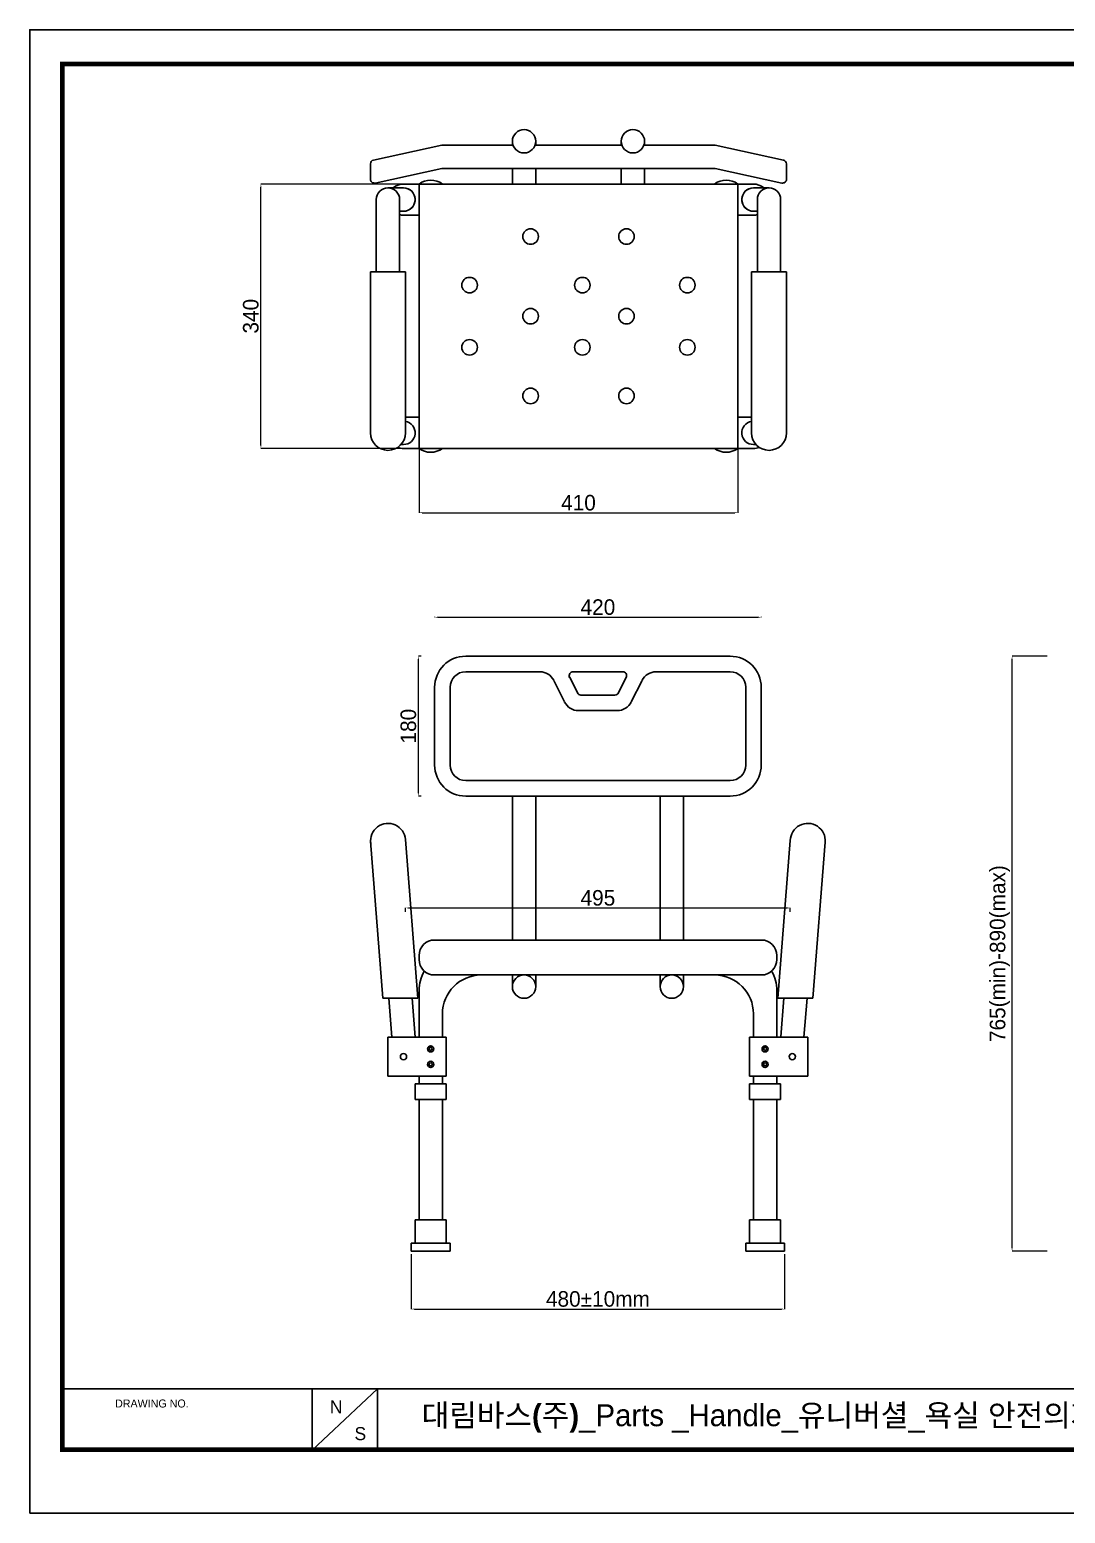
# Model space of a CAD drawing. Extents: x 0 to 2604, y 0 to 1908.
# Drawn here: x 0 to 1332, y 0 to 1908 of the extents above; entities that cross this region are included whole.
import ezdxf

# ---------------------------------------------------------------- set-up
doc = ezdxf.new("R2010")
doc.units = 0
doc.header["$LTSCALE"] = 10
doc.header["$MEASUREMENT"] = 0
doc.header["$PDMODE"] = 3
doc.header["$PDSIZE"] = -10
doc.layers.get('0').update_dxf_attribs({"linetype": 'CONTINUOUS'})
doc.layers.get('DEFPOINTS').update_dxf_attribs({"linetype": 'CONTINUOUS'})
doc.layers.add('PUB_DIM', color=3, linetype='CONTINUOUS')
doc.styles.add('Daelim Dimension', font='')
doc.styles.get('Daelim Dimension').set_extended_font_data('나눔고딕')
doc.dimstyles.new('DEFAULT', dxfattribs={"dimscale": 2, "dimtxt": 2, "dimasz": 2, "dimexe": 0, "dimexo": 2, "dimgap": 1, "dimtad": 1, "dimdec": 0, "dimzin": 9, "dimdsep": 46, "dimtxsty": 'Daelim Dimension', "dimcen": 0.5, "dimclrd": 5, "dimclre": 5, "dimclrt": 256, "dimadec": 1, "dimazin": 0, "dimtfac": 1, "dimtdec": 0, "dimtix": 1, "dimtmove": 0, "dimatfit": 3, "dimfxl": 1, "dimtolj": 1, "dimtzin": 1, "dimlwd": 9, "dimlwe": 9, "dimarcsym": 0})

# ---------------------------------------------------------------- blocks, each defined once
blk = doc.blocks.new('*D0')
at = {"layer": 'DEFPOINTS', "color": 0, "transparency": 16777216}
for p in [(483.3, 769.7), (978.1, 778.5), (978.1, 769.7)]:
    blk.add_point(p, dxfattribs=at)
at = {"layer": 'PUB_DIM', "color": 5, "lineweight": 9, "transparency": 16777216}
for p, q in [((483.3, 773.7), (483.3, 778.5)), ((487.3, 778.5), (974.1, 778.5)), ((978.1, 773.7), (978.1, 778.5))]:
    blk.add_line(p, q, dxfattribs=at)
at = {"layer": 'PUB_DIM', "color": 5, "transparency": 16777216}
for points in [[(487.3, 779.2), (487.3, 777.9), (483.3, 778.5)], [(974.1, 779.2), (974.1, 777.9), (978.1, 778.5)]]:
    blk.add_solid(points, dxfattribs=at)
at = {"layer": 'PUB_DIM', "color": 7, "transparency": 16777216, "insert": (730.7, 791.4), "char_height": 20, "attachment_point": 5, "style": 'Daelim Dimension'}
blk.add_mtext('\\A1;495', dxfattribs=at)
blk = doc.blocks.new('*D4')
at = {"layer": 'DEFPOINTS', "color": 0, "transparency": 16777216}
for p in [(1263.3, 1102.3), (1312.4, 1102.3), (1312.4, 337.3)]:
    blk.add_point(p, dxfattribs=at)
at = {"layer": 'PUB_DIM', "color": 5, "lineweight": 9, "transparency": 16777216}
for p, q in [((1308.4, 1102.3), (1263.3, 1102.3)), ((1263.3, 341.3), (1263.3, 1098.3)), ((1308.4, 337.3), (1263.3, 337.3))]:
    blk.add_line(p, q, dxfattribs=at)
at = {"layer": 'PUB_DIM', "color": 5, "transparency": 16777216}
for points in [[(1262.6, 1098.3), (1263.9, 1098.3), (1263.3, 1102.3)], [(1262.6, 341.3), (1263.9, 341.3), (1263.3, 337.3)]]:
    blk.add_solid(points, dxfattribs=at)
at = {"layer": 'PUB_DIM', "color": 7, "transparency": 16777216, "insert": (1247.6, 719.8), "char_height": 20, "attachment_point": 5, "rotation": 90, "style": 'Daelim Dimension'}
blk.add_mtext('\\A1;765(min)-890(max)', dxfattribs=at)
blk = doc.blocks.new('*D5')
at = {"layer": 'DEFPOINTS', "color": 0, "transparency": 16777216}
for p in [(499.9, 1102.3), (507.5, 1102.3), (507.5, 922.3)]:
    blk.add_point(p, dxfattribs=at)
at = {"layer": 'PUB_DIM', "color": 5, "lineweight": 9, "transparency": 16777216}
for p, q in [((503.5, 1102.3), (499.9, 1102.3)), ((499.9, 926.3), (499.9, 1098.3)), ((503.5, 922.3), (499.9, 922.3))]:
    blk.add_line(p, q, dxfattribs=at)
at = {"layer": 'PUB_DIM', "color": 5, "transparency": 16777216}
for points in [[(499.2, 1098.3), (500.5, 1098.3), (499.9, 1102.3)], [(499.2, 926.3), (500.5, 926.3), (499.9, 922.3)]]:
    blk.add_solid(points, dxfattribs=at)
at = {"layer": 'PUB_DIM', "color": 7, "transparency": 16777216, "insert": (487, 1012.3), "char_height": 20, "attachment_point": 5, "rotation": 90, "style": 'Daelim Dimension'}
blk.add_mtext('\\A1;180', dxfattribs=at)
blk = doc.blocks.new('*D6')
at = {"layer": 'DEFPOINTS', "color": 0, "transparency": 16777216}
for p in [(520.7, 1156.8), (940.7, 1156.8), (940.7, 1152.4)]:
    blk.add_point(p, dxfattribs=at)
at = {"layer": 'PUB_DIM', "color": 5, "lineweight": 9, "transparency": 16777216}
for p, q in [((520.7, 1152.8), (520.7, 1152.4)), ((524.7, 1152.4), (936.7, 1152.4)), ((940.7, 1152.8), (940.7, 1152.4))]:
    blk.add_line(p, q, dxfattribs=at)
at = {"layer": 'PUB_DIM', "color": 5, "transparency": 16777216}
for points in [[(524.7, 1153.1), (524.7, 1151.7), (520.7, 1152.4)], [(936.7, 1153.1), (936.7, 1151.7), (940.7, 1152.4)]]:
    blk.add_solid(points, dxfattribs=at)
at = {"layer": 'PUB_DIM', "color": 7, "transparency": 16777216, "insert": (730.7, 1165.3), "char_height": 20, "attachment_point": 5, "style": 'Daelim Dimension'}
blk.add_mtext('\\A1;420', dxfattribs=at)
blk = doc.blocks.new('*D7')
at = {"layer": 'DEFPOINTS', "color": 0, "transparency": 16777216}
for p in [(490.7, 337.3), (970.7, 337.3), (970.7, 262.7)]:
    blk.add_point(p, dxfattribs=at)
at = {"layer": 'PUB_DIM', "color": 5, "lineweight": 9, "transparency": 16777216}
for p, q in [((490.7, 333.3), (490.7, 262.7)), ((970.7, 333.3), (970.7, 262.7)), ((494.7, 262.7), (966.7, 262.7))]:
    blk.add_line(p, q, dxfattribs=at)
at = {"layer": 'PUB_DIM', "color": 5, "transparency": 16777216}
for points in [[(494.7, 263.3), (494.7, 262), (490.7, 262.7)], [(966.7, 263.3), (966.7, 262), (970.7, 262.7)]]:
    blk.add_solid(points, dxfattribs=at)
at = {"layer": 'PUB_DIM', "color": 7, "transparency": 16777216, "insert": (730.7, 275.6), "char_height": 20, "attachment_point": 5, "style": 'Daelim Dimension'}
blk.add_mtext('\\A1;480%%P10mm', dxfattribs=at)
blk = doc.blocks.new('*D8')
at = {"layer": 'DEFPOINTS', "color": 0, "transparency": 16777216}
for p in [(297.3, 1709.5), (612.4, 1709.5), (612.4, 1369.5)]:
    blk.add_point(p, dxfattribs=at)
at = {"layer": 'PUB_DIM', "color": 5, "lineweight": 9, "transparency": 16777216}
for p, q in [((608.4, 1709.5), (297.3, 1709.5)), ((297.3, 1373.5), (297.3, 1705.5)), ((608.4, 1369.5), (297.3, 1369.5))]:
    blk.add_line(p, q, dxfattribs=at)
at = {"layer": 'PUB_DIM', "color": 5, "transparency": 16777216}
for points in [[(296.7, 1705.5), (298, 1705.5), (297.3, 1709.5)], [(296.7, 1373.5), (298, 1373.5), (297.3, 1369.5)]]:
    blk.add_solid(points, dxfattribs=at)
at = {"layer": 'PUB_DIM', "color": 7, "transparency": 16777216, "insert": (284.4, 1539.5), "char_height": 20, "attachment_point": 5, "rotation": 90, "style": 'Daelim Dimension'}
blk.add_mtext('\\A1;340', dxfattribs=at)
blk = doc.blocks.new('*D9')
at = {"layer": 'DEFPOINTS', "color": 0, "transparency": 16777216}
for p in [(500.7, 1517.1), (910.7, 1517.1), (910.7, 1286.8)]:
    blk.add_point(p, dxfattribs=at)
at = {"layer": 'PUB_DIM', "color": 5, "lineweight": 9, "transparency": 16777216}
for p, q in [((500.7, 1513.1), (500.7, 1286.8)), ((910.7, 1513.1), (910.7, 1286.8)), ((504.7, 1286.8), (906.7, 1286.8))]:
    blk.add_line(p, q, dxfattribs=at)
at = {"layer": 'PUB_DIM', "color": 5, "transparency": 16777216}
for points in [[(504.7, 1287.5), (504.7, 1286.2), (500.7, 1286.8)], [(906.7, 1287.5), (906.7, 1286.2), (910.7, 1286.8)]]:
    blk.add_solid(points, dxfattribs=at)
at = {"layer": 'PUB_DIM', "color": 7, "transparency": 16777216, "insert": (705.7, 1299.6), "char_height": 20, "attachment_point": 5, "style": 'Daelim Dimension'}
blk.add_mtext('\\A1;410', dxfattribs=at)

msp = doc.modelspace()

# ---------------------------------------------------------------- linework, layer by layer
for p, q in [((442.2, 1740.3), (530.2, 1759.4)), ((531.3, 1759.5), (621.6, 1759.5)), ((620.7, 1764.5), (620.7, 1759.5)), ((649.9, 1759.5), (761.6, 1759.5)), ((650.7, 1764.5), (650.7, 1759.5)), ((760.7, 1764.5), (760.7, 1759.5)), ((789.9, 1759.5), (880.2, 1759.5)), ((790.7, 1764.5), (790.7, 1759.5)), ((881.3, 1759.4), (969.3, 1740.3)), ((438.2, 1715.7), (438.2, 1735.4)), ((444.3, 1710.8), (530.2, 1729.4)), ((531.3, 1729.5), (880.2, 1729.5)), ((620.7, 1729.5), (620.7, 1709.5)), ((650.7, 1729.5), (650.7, 1709.5)), ((760.7, 1729.5), (760.7, 1709.5)), ((790.7, 1729.5), (790.7, 1709.5)), ((881.3, 1729.4), (967.2, 1710.8)), ((973.2, 1715.7), (973.2, 1735.4)), ((460.7, 1704.5), (480.7, 1704.5)), ((515.7, 1709.5), (480.7, 1709.5)), ((930.7, 1709.5), (895.7, 1709.5)), ((930.7, 1704.5), (950.7, 1704.5)), ((445.7, 1596.5), (445.7, 1689.5)), ((475.7, 1596.5), (475.7, 1689.5)), ((935.7, 1596.5), (935.7, 1689.5)), ((965.7, 1596.5), (965.7, 1689.5)), ((480.7, 1674.5), (475.7, 1674.5)), ((480.7, 1669.5), (500.7, 1669.5)), ((910.7, 1669.5), (930.7, 1669.5)), ((935.7, 1674.5), (930.7, 1674.5)), ((438.2, 1389.5), (438.2, 1596.5)), ((438.2, 1596.5), (483.2, 1596.5)), ((483.2, 1389.5), (483.2, 1596.5)), ((928.2, 1389.5), (928.2, 1596.5)), ((928.2, 1596.5), (973.2, 1596.5)), ((973.2, 1389.5), (973.2, 1596.5)), ((483.2, 1409.5), (500.7, 1409.5)), ((910.7, 1409.5), (928.2, 1409.5)), ((477.5, 1374.5), (480.7, 1374.5)), ((930.7, 1374.5), (934, 1374.5)), ((515.7, 1369.5), (480.7, 1369.5)), ((930.7, 1369.5), (895.7, 1369.5)), ((560.7, 1102.3), (900.7, 1102.3)), ((520.7, 962.3), (520.7, 1062.3)), ((940.7, 962.3), (940.7, 1062.3)), ((560.7, 922.3), (900.7, 922.3)), ((620.7, 737.3), (620.7, 922.3)), ((650.7, 737.3), (650.7, 922.3)), ((810.7, 737.3), (810.7, 922.3)), ((840.7, 737.3), (840.7, 922.3)), ((438.4, 864.2), (454.3, 662.3)), ((499.3, 662.3), (483.3, 866.6)), ((978.1, 865.4), (962.1, 662.3)), ((978.1, 865.4), (978.1, 866.6)), ((1007.2, 662.3), (1023, 863)), ((940.7, 737.3), (520.7, 737.3)), ((500.7, 712.3), (500.7, 717.3)), ((960.7, 712.3), (960.7, 717.3)), ((940.7, 692.3), (520.7, 692.3)), ((620.7, 677.3), (620.7, 692.3)), ((650.7, 677.3), (650.7, 692.3)), ((810.7, 677.3), (810.7, 692.3)), ((840.7, 677.3), (840.7, 692.3)), ((500.7, 672.3), (500.7, 612.3)), ((960.7, 672.3), (960.7, 612.3)), ((499.3, 662.3), (454.3, 662.3)), ((461.8, 662.3), (465.7, 612.3)), ((495.7, 612.3), (491.8, 662.3)), ((1007.2, 662.3), (962.1, 662.3)), ((969.7, 662.3), (965.8, 612.7)), ((995.7, 612.3), (999.7, 662.3)), ((530.7, 612.3), (530.7, 642.3)), ((930.7, 612.3), (930.7, 642.3)), ((535.7, 612.3), (460.7, 612.3)), ((460.7, 562.3), (460.7, 612.3)), ((465.7, 612.3), (495.7, 612.3)), ((535.7, 562.3), (535.7, 612.3)), ((1000.7, 612.3), (925.7, 612.3)), ((925.7, 562.3), (925.7, 612.3)), ((1000.7, 562.3), (1000.7, 612.3)), ((535.7, 562.3), (460.7, 562.3)), ((500.7, 552.3), (500.7, 562.3)), ((530.7, 552.3), (530.7, 562.3)), ((1000.7, 562.3), (925.7, 562.3)), ((930.7, 552.3), (930.7, 562.3)), ((960.7, 562.3), (960.7, 552.3)), ((535.7, 552.3), (495.7, 552.3)), ((495.7, 532.3), (495.7, 552.3)), ((535.7, 532.3), (535.7, 552.3)), ((925.7, 532.3), (925.7, 552.3)), ((925.7, 552.3), (965.7, 552.3)), ((965.7, 552.3), (965.7, 532.3)), ((535.7, 532.3), (495.7, 532.3)), ((500.7, 377.3), (500.7, 532.3)), ((530.7, 377.3), (530.7, 532.3)), ((925.7, 532.3), (965.7, 532.3)), ((930.7, 377.3), (930.7, 532.3)), ((960.7, 532.3), (960.7, 377.3)), ((495.7, 377.3), (495.7, 347.3)), ((495.7, 377.3), (535.7, 377.3)), ((535.7, 377.3), (535.7, 347.3)), ((925.7, 377.3), (925.7, 347.3)), ((925.7, 377.3), (965.7, 377.3)), ((965.7, 377.3), (965.7, 347.3)), ((490.7, 347.3), (490.7, 337.3)), ((490.7, 347.3), (540.7, 347.3)), ((540.7, 347.3), (540.7, 337.3)), ((920.7, 347.3), (920.7, 337.3)), ((920.7, 347.3), (970.7, 347.3)), ((970.7, 347.3), (970.7, 337.3)), ((490.7, 337.3), (540.7, 337.3)), ((920.7, 337.3), (970.7, 337.3))]:
    msp.add_line(p, q)
at = {"color": 2}
for p, q in [((560.7, 1082.3), (656, 1082.3)), ((687.8, 1043.4), (673.9, 1071.2)), ((704.4, 1055.1), (694.4, 1075.1)), ((698.8, 1082.3), (762.6, 1082.3)), ((757.1, 1055.1), (767.1, 1075.1)), ((773.6, 1043.4), (787.6, 1071.2)), ((805.5, 1082.3), (900.7, 1082.3)), ((540.7, 962.3), (540.7, 1062.3)), ((708.8, 1052.3), (752.6, 1052.3)), ((920.7, 962.3), (920.7, 1062.3)), ((705.7, 1032.3), (755.7, 1032.3)), ((560.7, 942.3), (900.7, 942.3))]:
    msp.add_line(p, q, dxfattribs=at)
at = {"color": 5}
msp.add_line((41.9, 159.9), (2138.6, 159.9), dxfattribs=at)
at = {"color": 5, "ltscale": 40}
for p, q in [((363.3, 159.9), (363.3, 81.4)), ((363.3, 159.9), (363.3, 81.4)), ((447.3, 159.9), (363.3, 81.4)), ((447.3, 159.9), (363.3, 81.4)), ((447.3, 159.9), (447.3, 81.4)), ((447.3, 159.9), (447.3, 81.4))]:
    msp.add_line(p, q, dxfattribs=at)
at = {"ltscale": 0.5}
msp.add_lwpolyline([(0, 0), (2604, 0), (2604, 1908), (0, 1908)], close=True, dxfattribs=at)
at = {"color": 5, "linetype": 'ByBlock', "lineweight": 200, "const_width": 6}
msp.add_lwpolyline([(41.9, 81.7), (2561.9, 81.7), (2561.9, 1863.7), (41.9, 1863.7)], close=True, dxfattribs=at)
msp.add_lwpolyline([(500.7, 1709.5), (910.7, 1709.5), (910.7, 1369.5), (500.7, 1369.5)], close=True)
for centre, radius in [((635.7, 1764.5), 15), ((775.7, 1764.5), 15), ((644.1, 1642), 10), ((767.4, 1642), 10), ((565.7, 1579.5), 10), ((710.7, 1579.5), 10), ((845.7, 1579.5), 10), ((644.1, 1539.5), 10), ((767.4, 1539.5), 10), ((565.7, 1499.5), 10), ((710.7, 1499.5), 10), ((845.7, 1499.5), 10), ((644.1, 1437), 10), ((767.4, 1437), 10), ((635.7, 677.3), 15), ((825.7, 677.3), 15)]:
    msp.add_circle(centre, radius)
at = {"color": 1}
for centre, radius in [((515.7, 597.3), 4), ((515.7, 597.3), 2), ((945.7, 597.3), 4), ((945.7, 597.3), 2), ((480.7, 587.3), 4), ((515.7, 577.3), 4), ((515.7, 577.3), 2), ((945.7, 577.3), 4), ((945.7, 577.3), 2), ((980.7, 587.3), 4)]:
    msp.add_circle(centre, radius, dxfattribs=at)
for centre, radius, start, end in [((531.3, 1754.5), 5, 90, 102.2004), ((880.2, 1754.5), 5, 77.7996, 90), ((443.2, 1735.4), 5, 102.2004, 180), ((968.2, 1735.4), 5, 0, 77.7996), ((531.3, 1724.5), 5, 90, 102.2004), ((880.2, 1724.5), 5, 77.7996, 90), ((443.2, 1715.7), 5, 180, 282.2004), ((460.7, 1689.5), 15, 0, 180), ((460.7, 1689.5), 15, 0, 180), ((480.7, 1689.5), 20, 90, 131.4096), ((480.7, 1689.5), 15, 279.594, 90), ((480.7, 1689.5), 15, 270, 90), ((515.7, 1689.5), 25, 53.1303, 126.8697), ((895.7, 1689.5), 25, 53.1303, 126.8697), ((930.7, 1689.5), 15, 90, 260.406), ((930.7, 1689.5), 15, 90, 270), ((930.7, 1689.5), 20, 48.5904, 90), ((950.7, 1689.5), 15, 0, 180), ((950.7, 1689.5), 15, 0, 180), ((968.2, 1715.7), 5, 257.7996, 0), ((480.7, 1689.5), 20, 255.5225, 270), ((930.7, 1689.5), 20, 270, 284.4775), ((480.7, 1389.5), 15, 270, 80.406), ((930.7, 1389.5), 15, 99.594, 270), ((460.7, 1389.5), 22.5, 180, 0), ((950.7, 1389.5), 22.5, 180, 0), ((480.7, 1389.5), 20, 248.4577, 270), ((515.7, 1389.5), 25, 233.1303, 306.8697), ((895.7, 1389.5), 25, 233.1303, 306.8697), ((930.7, 1389.5), 20, 270, 291.5423), ((560.7, 1062.3), 40, 90, 180), ((900.7, 1062.3), 40, 0, 90), ((560.7, 962.3), 40, 180, 270), ((900.7, 962.3), 40, 270, 0), ((460.9, 864.8), 22.5, 4.4812, 188.16), ((1000.6, 864.8), 22.5, 355.4951, 179.1747), ((520.7, 717.3), 20, 90, 180), ((940.7, 717.3), 20, 0, 90), ((520.7, 712.3), 20, 180, 270), ((940.7, 712.3), 20, 270, 0), ((550.7, 672.3), 50, 149.944, 180), ((580.7, 642.3), 50, 90, 180), ((880.7, 642.3), 50, 0, 90), ((910.7, 672.3), 50, 0, 30.056)]:
    msp.add_arc(centre, radius, start, end)
at = {"color": 2}
for centre, radius, start, end in [((560.7, 1062.3), 20, 90, 180), ((656, 1062.3), 20, 26.565, 90), ((698.8, 1077.3), 5, 90, 206.565), ((762.6, 1077.3), 5, 333.435, 90), ((805.5, 1062.3), 20, 90, 153.435), ((900.7, 1062.3), 20, 0, 90), ((708.8, 1057.3), 5, 206.565, 270), ((752.6, 1057.3), 5, 270, 333.435), ((705.7, 1052.3), 20, 206.565, 270), ((755.7, 1052.3), 20, 270, 333.435), ((560.7, 962.3), 20, 180, 270), ((900.7, 962.3), 20, 270, 0)]:
    msp.add_arc(centre, radius, start, end, dxfattribs=at)

# ---------------------------------------------------------------- texts
at = {"color": 5, "ltscale": 40, "style": 'Daelim Dimension'}
msp.add_text('DRAWING NO.', height=10.276, dxfattribs=at).set_placement((109.8, 136.1))
at = {"char_height": 16.8, "width": 23.469, "attachment_point": 1, "style": 'Daelim Dimension'}
for s, insert in [('N', (386.1, 145.2)), ('S', (417.7, 110.9))]:
    msp.add_mtext(s, dxfattribs=dict(at, insert=insert))
at = {"color": 2, "insert": (504.1, 140.3), "char_height": 28.256, "width": 1671.354, "attachment_point": 1, "style": 'Daelim Dimension'}
msp.add_mtext('{\\fPretendard Variable SemiBold|b0|i0|c129|p2;대림바스(주)}_Parts _Handle_유니버셜_욕실 안전의자_DL P4261', dxfattribs=at)

# ---------------------------------------------------------------- dimensions: what is measured, and where the dimension line sits
at = {"layer": 'PUB_DIM'}
for base, p1, p2, angle, picture, middle in [((297.3, 1709.5), (612.4, 1369.5), (612.4, 1709.5), 90, '*D8', (297.3, 1539.5)), ((910.7, 1286.8), (500.7, 1517.1), (910.7, 1517.1), 0, '*D9', (705.7, 1286.8))]:
    dim = msp.add_linear_dim(base=base, p1=p1, p2=p2, angle=angle, dimstyle='DEFAULT', override={"dimtxt": 10, "dimclrd": 5, "dimclre": 5, "dimclrt": 7}, dxfattribs=at)
    dim.commit()
    dim.dimension.update_dxf_attribs({"geometry": picture, "text_midpoint": middle, "dimtype": 129})
for p1, p2, distance, override, picture, middle in [((520.7, 1156.8), (940.7, 1156.8), -4.4, {"dimtxt": 10, "dimclrd": 5, "dimclre": 5, "dimclrt": 7}, '*D6', (730.7, 1165.3)), ((507.5, 922.3), (507.5, 1102.3), 7.6, {"dimtxt": 10, "dimclrd": 5, "dimclre": 5, "dimclrt": 7}, '*D5', (487, 1012.3)), ((483.3, 769.7), (978.1, 769.7), 8.9, {"dimtxt": 10, "dimdec": 0, "dimclrd": 5, "dimclre": 5, "dimclrt": 7}, '*D0', (730.7, 791.4))]:
    dim = msp.add_aligned_dim(p1=p1, p2=p2, distance=distance, dimstyle='DEFAULT', override=override, dxfattribs=at)
    dim.commit()
    dim.dimension.update_dxf_attribs({"geometry": picture, "text_midpoint": middle})
for p1, p2, distance, text, picture, middle in [((1312.4, 337.3), (1312.4, 1102.3), 49.2, '765(min)-890(max)', '*D4', (1247.6, 719.8)), ((490.7, 337.3), (970.7, 337.3), -74.6, '480%%P10mm', '*D7', (730.7, 275.6))]:
    dim = msp.add_aligned_dim(p1=p1, p2=p2, distance=distance, text=text, dimstyle='DEFAULT', override={"dimtxt": 10, "dimclrd": 5, "dimclre": 5, "dimclrt": 7}, dxfattribs=at)
    dim.commit()
    dim.dimension.update_dxf_attribs({"geometry": picture, "text_midpoint": middle})

doc.saveas('drawing.dxf')
